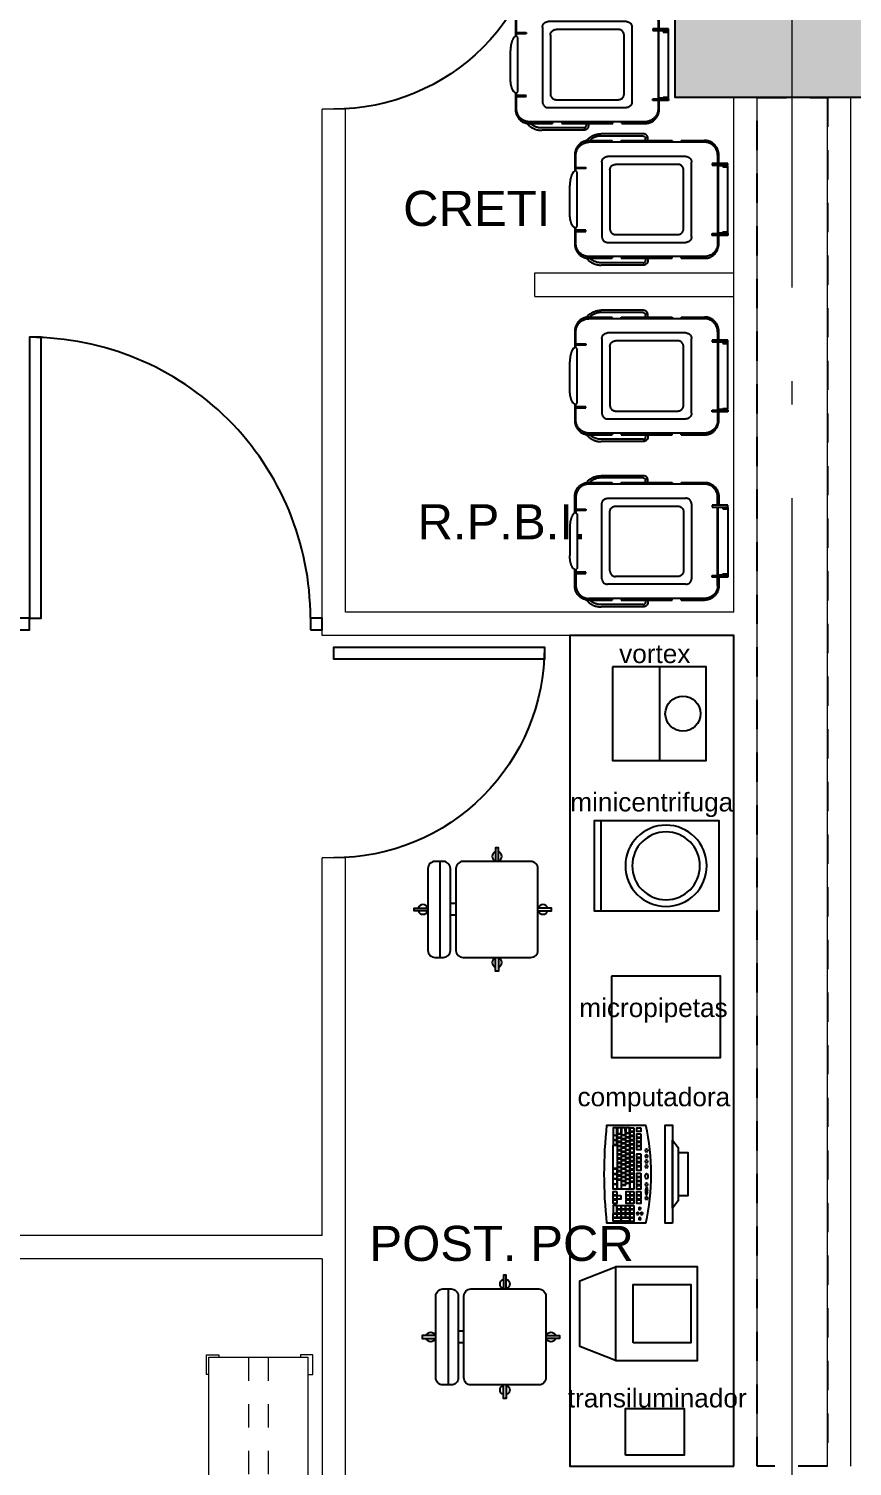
# Model space of a CAD drawing. Header units: metres. Extents: x -22 to 564, y 0 to 143.
# Drawn here: x 309.03 to 312.54, y 34.53 to 40.67 of the extents above; entities that cross this region are included whole.
import ezdxf

# ---------------------------------------------------------------- set-up
doc = ezdxf.new("R2010")
doc.units = ezdxf.units.M
for name, pattern in [('EJES630', [6.3, 5.5, -0.4, 0, -0.4]), ('XREF 3N NEURO-ONCOLOGIA$0$HIDDEN2', [0.1875, 0.125, -0.0625]), ('XREF 3N NEURO-ONCOLOGIA$0$PDF_IMPORT', [1, 0.8, -0.2])]:
    doc.linetypes.add(name, pattern=pattern)
doc.layers.add('EJES', color=11, linetype='EJES630', lineweight=0)
doc.layers.add('XREF 3N NEURO-ONCOLOGIA$0$MUROS DE TABLAROCA', color=150, linetype='Continuous', lineweight=13)
for name, color, linetype in [('TEXTO', 7, 'Continuous'), ('XREF 3N NEURO-ONCOLOGIA$0$-CG-M-WALL', 7, 'Continuous'), ('XREF 3N NEURO-ONCOLOGIA$0$CANCELES', 1, 'Continuous'), ('XREF 3N NEURO-ONCOLOGIA$0$COLUMNAS', 6, 'Continuous'), ('XREF 3N NEURO-ONCOLOGIA$0$CONTRAVENTEOS', 6, 'XREF 3N NEURO-ONCOLOGIA$0$HIDDEN2'), ('XREF 3N NEURO-ONCOLOGIA$0$MOBILIARIO', 161, 'Continuous'), ('XREF 3N NEURO-ONCOLOGIA$0$MOBILIARIO FIJO', 40, 'Continuous'), ('XREF 3N NEURO-ONCOLOGIA$0$PUERTAS', 253, 'Continuous'), ('XREF 3N NEURO-ONCOLOGIA$0$TEXTO', 7, 'Continuous')]:
    doc.layers.add(name, color=color, linetype=linetype)
doc.styles.add('100 SUBTITULOS 30', font='arial.ttf', dxfattribs={"height": 0.3})
doc.styles.add('XREF 3N NEURO-ONCOLOGIA$0$100 SUBTITULOS 30', font='arial.ttf', dxfattribs={"height": 0.3})

# ---------------------------------------------------------------- blocks, each defined once
blk = doc.blocks.new('XREF 3N NEURO-ONCOLOGIA$0$C-1')
at = {"layer": 'XREF 3N NEURO-ONCOLOGIA$0$-CG-M-WALL', "true_color": 0x636466}
h = blk.add_hatch(color=251, dxfattribs=at)
h.dxf.hatch_style = 1
h.paths.add_polyline_path([(-0.5, -0.5), (-0.5, 0.5), (0.5, 0.5), (0.5, -0.5)])
blk.add_lwpolyline([(-0.5, -0.5), (-0.5, 0.5), (0.5, 0.5), (0.5, -0.5)], close=True)
blk = doc.blocks.new('XREF 3N NEURO-ONCOLOGIA$0$XR-02$0$XR-05$0$CARRO RPBI')
blk.add_wipeout([(-0.466852, 0.086741), (-0.468884, 0.08509), (-0.47244, 0.082042), (-0.474472, 0.078486), (-0.47498, 0.076962), (-0.475996, 0.075946), (-0.47752, 0.071374), (-0.478536, 0.067818), (-0.479806, 0.063246), (-0.480314, 0.061214), (-0.480568, 0.058166), (-0.481076, 0.056134), (-0.48133, 0.053086), (-0.481584, 0.05207), (-0.481584, 0.047498), (-0.482092, 0.045466), (-0.481838, -0.046482), (-0.481584, -0.050038), (-0.480822, -0.05715), (-0.479044, -0.065786), (-0.47752, -0.071374), (-0.47625, -0.075184), (-0.473964, -0.079502), (-0.471424, -0.082804), (-0.468122, -0.085598), (-0.466846, -0.086363), (-0.466852, -0.139954), (-0.465582, -0.146304), (-0.464566, -0.150622), (-0.463804, -0.1524), (-0.462788, -0.155194), (-0.459994, -0.159766), (-0.45686, -0.16417), (-0.45312, -0.16791), (-0.450342, -0.170434), (-0.448818, -0.171704), (-0.446024, -0.173482), (-0.443484, -0.175006), (-0.440436, -0.17653), (-0.436372, -0.177546), (-0.433324, -0.178816), (-0.4318, -0.17907), (-0.430276, -0.180086), (-0.428752, -0.182118), (-0.427736, -0.183134), (-0.42672, -0.184404), (-0.42545, -0.185674), (-0.423672, -0.187198), (-0.421132, -0.18923), (-0.419608, -0.189738), (-0.417576, -0.191262), (-0.416306, -0.192278), (-0.41402, -0.193294), (-0.411988, -0.194564), (-0.408432, -0.195834), (-0.406908, -0.19685), (-0.405384, -0.197358), (-0.40386, -0.197866), (-0.402336, -0.198374), (-0.401574, -0.198374), (-0.399288, -0.198882), (-0.397256, -0.19939), (-0.395732, -0.19939), (-0.394208, -0.199898), (-0.391922, -0.200152), (-0.39116, -0.200406), (-0.258064, -0.200406), (-0.251206, -0.198628), (-0.24892, -0.197104), (-0.24638, -0.19431), (-0.244602, -0.1905), (-0.244094, -0.18796), (-0.24384, -0.183134), (-0.24384, -0.179578), (-0.169672, -0.179578), (-0.169672, -0.176022), (-0.174752, -0.176022), (-0.174752, -0.174498), (-0.13716, -0.174498), (-0.13716, -0.176022), (-0.14224, -0.176022), (-0.14224, -0.179578), (-0.069088, -0.179578), (-0.066548, -0.179578), (-0.064516, -0.17907), (-0.061468, -0.178816), (-0.059436, -0.178054), (-0.055372, -0.176784), (-0.05334, -0.176022), (-0.049784, -0.17399), (-0.046228, -0.171704), (-0.042926, -0.169164), (-0.039116, -0.165354), (-0.037592, -0.16383), (-0.036068, -0.161544), (-0.034036, -0.15875), (-0.032512, -0.15621), (-0.03175, -0.154178), (-0.031496, -0.153162), (-0.03048, -0.151638), (-0.028702, -0.144018), (-0.02794, -0.14097), (-0.02794, -0.109474), (0, -0.109474), (0, 0.109982), (-0.02794, 0.109982), (-0.028194, 0.141986), (-0.029718, 0.148336), (-0.030988, 0.152146), (-0.032004, 0.155194), (-0.034036, 0.15875), (-0.035297, 0.160957), (-0.038354, 0.164846), (-0.039552, 0.16637), (-0.042164, 0.168402), (-0.04445, 0.170688), (-0.046228, 0.171958), (-0.048768, 0.173482), (-0.052324, 0.175514), (-0.054356, 0.17653), (-0.057404, 0.177546), (-0.059436, 0.178308), (-0.062484, 0.17907), (-0.06458, 0.178816), (-0.066548, 0.179578), (-0.14224, 0.179578), (-0.14224, 0.17653), (-0.13716, 0.17653), (-0.13716, 0.174498), (-0.174752, 0.174498), (-0.174752, 0.17653), (-0.169672, 0.17653), (-0.169672, 0.179578), (-0.24384, 0.179578), (-0.24384, 0.18669), (-0.244602, 0.1905), (-0.24638, 0.19431), (-0.247904, 0.196342), (-0.249936, 0.197866), (-0.252476, 0.19939), (-0.255016, 0.200406), (-0.39116, 0.200406), (-0.393446, 0.199898), (-0.39497, 0.199898), (-0.396494, 0.199644), (-0.40005, 0.198882), (-0.403098, 0.19812), (-0.40767, 0.196596), (-0.409956, 0.195326), (-0.412496, 0.19431), (-0.41402, 0.193294), (-0.415544, 0.192786), (-0.418846, 0.1905), (-0.420659, 0.189545), (-0.421971, 0.188391), (-0.42291, 0.187706), (-0.42418, 0.18669), (-0.42508, 0.185921), (-0.426212, 0.185166), (-0.427736, 0.183134), (-0.42926, 0.18161), (-0.430276, 0.180086), (-0.4318, 0.17907), (-0.432308, 0.17907), (-0.436372, 0.178054), (-0.438404, 0.177038), (-0.440436, 0.17653), (-0.443484, 0.175006), (-0.445262, 0.17399), (-0.44704, 0.172974), (-0.448818, 0.171958), (-0.44958, 0.17145), (-0.453893, 0.167137), (-0.455676, 0.165862), (-0.458216, 0.162306), (-0.459232, 0.160782), (-0.460756, 0.15875), (-0.461772, 0.157226), (-0.463042, 0.154178), (-0.463296, 0.153162), (-0.46482, 0.149606), (-0.465328, 0.147066), (-0.466344, 0.143002), (-0.466852, 0.14097)]).dxf.layer = 'XREF 3N NEURO-ONCOLOGIA$0$MOBILIARIO'
at = {"layer": 'XREF 3N NEURO-ONCOLOGIA$0$MOBILIARIO'}
for points in [[(-0.466852, 0.136398), (-0.466852, 0.138938), (-0.466852, 0.14097), (-0.466344, 0.143002), (-0.465836, 0.145034), (-0.465328, 0.147066), (-0.46482, 0.149606), (-0.464312, 0.15113), (-0.463296, 0.153162), (-0.462788, 0.155194), (-0.461772, 0.157226), (-0.460756, 0.15875), (-0.459232, 0.160782), (-0.458216, 0.162306), (-0.4572, 0.16383), (-0.455676, 0.165862), (-0.454152, 0.166878), (-0.452628, 0.168402), (-0.451104, 0.169926), (-0.44958, 0.17145), (-0.448056, 0.172466), (-0.446024, 0.173482), (-0.4445, 0.174498), (-0.442468, 0.175514), (-0.440436, 0.17653), (-0.438404, 0.177038), (-0.436372, 0.178054), (-0.43434, 0.178562), (-0.432308, 0.17907), (-0.430276, 0.17907), (-0.428244, 0.179578), (-0.425704, 0.179578), (-0.423672, 0.179578)], [(-0.4318, 0.17907), (-0.430276, 0.180086), (-0.42926, 0.18161), (-0.428244, 0.182626), (-0.427228, 0.183642), (-0.426212, 0.185166), (-0.424688, 0.186182), (-0.423672, 0.187198), (-0.422148, 0.188214), (-0.421132, 0.18923), (-0.419608, 0.190246), (-0.418084, 0.190754), (-0.417068, 0.19177), (-0.415544, 0.192786), (-0.41402, 0.193294), (-0.412496, 0.19431), (-0.41148, 0.194818), (-0.409956, 0.195326), (-0.408432, 0.196342), (-0.406908, 0.19685), (-0.405384, 0.197358), (-0.40386, 0.197866), (-0.402336, 0.198374), (-0.400812, 0.198882), (-0.399288, 0.198882), (-0.397256, 0.19939), (-0.395732, 0.199898), (-0.394208, 0.199898), (-0.392684, 0.199898), (-0.39116, 0.200406), (-0.389128, 0.200406), (-0.387604, 0.200406), (-0.38608, 0.200406)], [(-0.423672, 0.179578), (-0.35306, 0.179578)], [(-0.38608, 0.193294), (-0.38862, 0.193294), (-0.39116, 0.193294), (-0.393192, 0.192786), (-0.395732, 0.192786), (-0.398272, 0.192278), (-0.400304, 0.191262), (-0.402844, 0.190754), (-0.404876, 0.189738), (-0.407416, 0.18923), (-0.409448, 0.188214), (-0.41148, 0.18669), (-0.413512, 0.185674), (-0.415544, 0.18415), (-0.417576, 0.183134), (-0.419608, 0.18161), (-0.421132, 0.179578)], [(-0.258064, 0.200406), (-0.38608, 0.200406)], [(-0.258064, 0.193294), (-0.38608, 0.193294)], [(-0.35814, 0.179578), (-0.35814, 0.174498)], [(-0.35814, 0.17653), (-0.35306, 0.17653)], [(-0.35306, 0.17653), (-0.35306, 0.179578)], [(-0.32512, 0.179578), (-0.169672, 0.179578)], [(-0.32512, 0.17653), (-0.32512, 0.179578)], [(-0.32004, 0.17653), (-0.32512, 0.17653)], [(-0.32004, 0.179578), (-0.32004, 0.174498)], [(-0.24384, 0.18669), (-0.244348, 0.18923), (-0.244856, 0.19177), (-0.24638, 0.19431), (-0.247904, 0.196342), (-0.249936, 0.197866), (-0.252476, 0.19939), (-0.255016, 0.200406), (-0.258064, 0.200406)], [(-0.258064, 0.193294), (-0.25654, 0.193294), (-0.255016, 0.192786), (-0.252984, 0.19177), (-0.25146, 0.18923), (-0.250952, 0.188214), (-0.250952, 0.18669)], [(-0.250952, 0.179578), (-0.250952, 0.18669)], [(-0.24384, 0.179578), (-0.24384, 0.18669)], [(-0.174752, 0.179578), (-0.174752, 0.174498)], [(-0.174752, 0.17653), (-0.169672, 0.17653)], [(-0.169672, 0.179578), (-0.169672, 0.17653)], [(-0.14224, 0.179578), (-0.07112, 0.179578)], [(-0.14224, 0.179578), (-0.14224, 0.17653)], [(-0.14224, 0.17653), (-0.13716, 0.17653)], [(-0.13716, 0.179578), (-0.13716, 0.174498)], [(-0.07112, 0.179578), (-0.069088, 0.179578), (-0.066548, 0.179578), (-0.064516, 0.17907), (-0.062484, 0.17907), (-0.060452, 0.178562), (-0.05842, 0.178054), (-0.056388, 0.177038), (-0.054356, 0.17653), (-0.052324, 0.175514), (-0.0508, 0.174498), (-0.048768, 0.173482), (-0.047244, 0.172466), (-0.045212, 0.17145), (-0.043688, 0.169926), (-0.042164, 0.168402), (-0.04064, 0.166878), (-0.039116, 0.165862), (-0.037592, 0.16383), (-0.036576, 0.162306), (-0.03556, 0.160782), (-0.034036, 0.15875), (-0.03302, 0.157226), (-0.032004, 0.155194), (-0.031496, 0.153162), (-0.03048, 0.15113), (-0.029972, 0.149606), (-0.029464, 0.147066), (-0.028956, 0.145034), (-0.028448, 0.143002), (-0.02794, 0.14097), (-0.02794, 0.138938), (-0.02794, 0.136398)], [(-0.466852, 0.086614), (-0.466852, 0.136398)], [(-0.423672, 0.174498), (-0.425704, 0.174498), (-0.427736, 0.174498), (-0.429768, 0.17399), (-0.4318, 0.173482), (-0.433832, 0.173482), (-0.435356, 0.172466), (-0.437388, 0.171958), (-0.43942, 0.17145), (-0.440944, 0.170434), (-0.442468, 0.169926), (-0.4445, 0.16891), (-0.446024, 0.167894), (-0.447548, 0.16637), (-0.449072, 0.165354), (-0.450596, 0.164338), (-0.451612, 0.162814), (-0.453136, 0.16129), (-0.454152, 0.160274), (-0.455676, 0.15875), (-0.456692, 0.157226), (-0.457708, 0.155194), (-0.458724, 0.15367), (-0.45974, 0.152146), (-0.460248, 0.150114), (-0.460756, 0.14859), (-0.461772, 0.146558), (-0.46228, 0.144526), (-0.462788, 0.143002), (-0.462788, 0.14097), (-0.463296, 0.138938), (-0.463296, 0.136906), (-0.463296, 0.134874)], [(-0.463296, 0.134874), (-0.463296, 0.087122)], [(-0.07112, 0.174498), (-0.423672, 0.174498)], [(-0.031496, 0.134874), (-0.031496, 0.136906), (-0.031496, 0.138938), (-0.032004, 0.14097), (-0.032004, 0.143002), (-0.032512, 0.144526), (-0.03302, 0.146558), (-0.034036, 0.14859), (-0.034544, 0.150114), (-0.03556, 0.152146), (-0.036068, 0.15367), (-0.037084, 0.155194), (-0.0381, 0.157226), (-0.039116, 0.15875), (-0.04064, 0.160274), (-0.041656, 0.16129), (-0.04318, 0.162814), (-0.044196, 0.164338), (-0.04572, 0.165354), (-0.047244, 0.16637), (-0.048768, 0.167894), (-0.050292, 0.16891), (-0.052324, 0.169926), (-0.053848, 0.170434), (-0.05588, 0.17145), (-0.057404, 0.171958), (-0.059436, 0.172466), (-0.06096, 0.173482), (-0.062992, 0.173482), (-0.065024, 0.17399), (-0.067056, 0.174498), (-0.069088, 0.174498), (-0.07112, 0.174498)], [(-0.031496, 0.109982), (-0.031496, 0.134874)], [(-0.02794, 0.136398), (-0.02794, 0.109982)], [(-0.463296, 0.09779), (-0.433324, 0.09779)], [(-0.433324, 0.094234), (-0.463296, 0.094234)], [(-0.433324, 0.09779), (-0.433324, 0.094234)], [(-0.384048, 0.114046), (-0.384048, 0.116078), (-0.38354, 0.117602), (-0.383032, 0.119126), (-0.382524, 0.12065), (-0.382016, 0.122174), (-0.381, 0.123698), (-0.379984, 0.125222), (-0.378968, 0.126238), (-0.377444, 0.127254), (-0.376428, 0.12827), (-0.374904, 0.129286), (-0.37338, 0.129794), (-0.371856, 0.13081), (-0.370332, 0.13081), (-0.3683, 0.131318), (-0.366776, 0.131318), (-0.128016, 0.131318)], [(-0.384048, -0.114046), (-0.384048, 0.114046)], [(-0.359664, 0.09017), (-0.359664, 0.091694), (-0.359156, 0.093726), (-0.359156, 0.09525), (-0.35814, 0.096774), (-0.357632, 0.098298), (-0.356616, 0.099822), (-0.3556, 0.100838), (-0.354584, 0.102362), (-0.353568, 0.103378), (-0.352044, 0.104394), (-0.35052, 0.104902), (-0.348996, 0.105918), (-0.347472, 0.106426), (-0.345948, 0.106934), (-0.344424, 0.106934), (-0.342392, 0.107442)], [(-0.359664, -0.09017), (-0.359664, 0.09017)], [(-0.342392, 0.107442), (-0.1524, 0.107442)], [(-0.1524, 0.107442), (-0.150876, 0.106934), (-0.148844, 0.106934), (-0.14732, 0.106426), (-0.145796, 0.105918), (-0.144272, 0.104902), (-0.142748, 0.104394), (-0.141224, 0.103378), (-0.140208, 0.102362), (-0.139192, 0.100838), (-0.138176, 0.099822), (-0.13716, 0.098298), (-0.136652, 0.096774), (-0.136144, 0.09525), (-0.135636, 0.093726), (-0.135128, 0.091694), (-0.135128, 0.09017), (-0.135128, -0.09017)], [(-0.110744, 0.114046), (-0.111252, 0.116078), (-0.111252, 0.117602), (-0.11176, 0.119126), (-0.112268, 0.12065), (-0.113284, 0.122174), (-0.113792, 0.123698), (-0.114808, 0.125222), (-0.115824, 0.126238), (-0.117348, 0.127254), (-0.118364, 0.12827), (-0.119888, 0.129286), (-0.121412, 0.129794), (-0.122936, 0.13081), (-0.12446, 0.13081), (-0.126492, 0.131318), (-0.128016, 0.131318)], [(-0.110744, 0.114046), (-0.110744, -0.114046)], [(0, 0.109982), (-0.047752, 0.109982)], [(-0.047752, 0.109982), (-0.047752, 0.104394)], [(-0.047752, 0.104394), (0, 0.104394)], [(-0.031496, -0.104394), (-0.031496, 0.104394)], [(-0.015748, 0.10287), (-0.029972, 0.10287)], [(-0.029972, -0.10287), (-0.029972, 0.10287)], [(-0.02794, 0.104394), (-0.02794, 0.10287)], [(-0.015748, 0.104394), (-0.015748, 0.099314)], [(-0.015748, 0.099314), (-0.003048, 0.099314)], [(-0.003048, 0.099314), (-0.003048, 0.104394)], [(0, 0.10287), (-0.003048, 0.10287)], [(0, 0.104394), (0, 0.109982)], [(0, 0.10287), (0, -0.10287)], [(-0.463296, 0.087122), (-0.465328, 0.087122), (-0.46736, 0.086614), (-0.468884, 0.08509), (-0.470408, 0.083566), (-0.47244, 0.082042), (-0.473964, 0.079502), (-0.474472, 0.078486), (-0.47498, 0.076962), (-0.475996, 0.075946), (-0.476504, 0.074422), (-0.477012, 0.072898), (-0.47752, 0.071374), (-0.478028, 0.069342), (-0.478536, 0.067818), (-0.479044, 0.065786), (-0.479552, 0.064262), (-0.48006, 0.06223), (-0.480568, 0.060198), (-0.480568, 0.058166), (-0.481076, 0.056134), (-0.481076, 0.054102), (-0.481584, 0.05207), (-0.481584, 0.050038), (-0.481584, 0.047498), (-0.482092, 0.045466), (-0.482092, 0.043434)], [(-0.463296, 0.087122), (-0.460248, 0.084074)], [(-0.460248, 0.084074), (-0.45974, 0.083058)], [(-0.45974, 0.083058), (-0.45974, -0.083058)], [(-0.482092, 0.043434), (-0.482092, -0.042926)], [(-0.463296, -0.087122), (-0.465328, -0.087122), (-0.46736, -0.086106), (-0.468884, -0.08509), (-0.470408, -0.083566), (-0.47244, -0.082042), (-0.473964, -0.079502), (-0.474472, -0.078486), (-0.47498, -0.076962), (-0.475996, -0.075946), (-0.476504, -0.074422), (-0.477012, -0.072898), (-0.47752, -0.071374), (-0.478028, -0.069342), (-0.478536, -0.067818), (-0.479044, -0.065786), (-0.479552, -0.064262), (-0.48006, -0.06223), (-0.480568, -0.060198), (-0.480568, -0.058166), (-0.481076, -0.056134), (-0.481076, -0.054102), (-0.481584, -0.05207), (-0.481584, -0.050038), (-0.481584, -0.047498), (-0.482092, -0.045466), (-0.482092, -0.042926)], [(-0.466852, -0.136398), (-0.466852, -0.086614)], [(-0.463296, -0.087122), (-0.460248, -0.084074)], [(-0.463296, -0.087122), (-0.463296, -0.134874)], [(-0.45974, -0.083058), (-0.460248, -0.084074)], [(-0.433324, -0.094234), (-0.463296, -0.094234)], [(-0.463296, -0.09779), (-0.433324, -0.09779)], [(-0.433324, -0.09779), (-0.433324, -0.094234)], [(-0.384048, -0.114046), (-0.384048, -0.116078), (-0.38354, -0.117602), (-0.383032, -0.119126), (-0.382524, -0.12065), (-0.382016, -0.122174), (-0.381, -0.123698), (-0.379984, -0.125222), (-0.378968, -0.126238), (-0.377444, -0.127254), (-0.376428, -0.12827), (-0.374904, -0.129286), (-0.37338, -0.129794), (-0.371856, -0.130302), (-0.370332, -0.13081), (-0.3683, -0.131318), (-0.366776, -0.131318)], [(-0.128016, -0.131318), (-0.366776, -0.131318)], [(-0.359664, -0.09017), (-0.359664, -0.091694), (-0.359156, -0.093218), (-0.359156, -0.09525), (-0.35814, -0.096774), (-0.357632, -0.098298), (-0.356616, -0.099314), (-0.3556, -0.100838), (-0.354584, -0.102362), (-0.353568, -0.103378), (-0.352044, -0.104394), (-0.35052, -0.104902), (-0.348996, -0.105918), (-0.347472, -0.106426), (-0.345948, -0.106934), (-0.344424, -0.106934), (-0.342392, -0.106934)], [(-0.135128, -0.09017), (-0.135128, -0.091694), (-0.135636, -0.093218), (-0.136144, -0.09525), (-0.136652, -0.096774), (-0.13716, -0.098298), (-0.138176, -0.099314), (-0.139192, -0.100838), (-0.140208, -0.102362), (-0.141224, -0.103378), (-0.142748, -0.104394), (-0.144272, -0.104902), (-0.145796, -0.105918), (-0.14732, -0.106426), (-0.148844, -0.106934), (-0.150876, -0.106934), (-0.1524, -0.106934), (-0.342392, -0.106934)], [(-0.128016, -0.131318), (-0.126492, -0.131318), (-0.12446, -0.13081), (-0.122936, -0.130302), (-0.121412, -0.129794), (-0.119888, -0.129286), (-0.118364, -0.12827), (-0.117348, -0.127254), (-0.115824, -0.126238), (-0.114808, -0.125222), (-0.113792, -0.123698), (-0.113284, -0.122174), (-0.112268, -0.12065), (-0.11176, -0.119126), (-0.111252, -0.117602), (-0.111252, -0.116078), (-0.110744, -0.114046)], [(-0.047752, -0.104394), (0, -0.104394)], [(-0.047752, -0.109474), (-0.047752, -0.104394)], [(0, -0.109474), (-0.047752, -0.109474)], [(-0.031496, -0.134874), (-0.031496, -0.109474)], [(-0.015748, -0.10287), (-0.029972, -0.10287)], [(-0.02794, -0.10287), (-0.02794, -0.104394)], [(-0.02794, -0.104394), (-0.02794, -0.10287)], [(-0.02794, -0.109474), (-0.02794, -0.136398)], [(-0.015748, -0.099314), (-0.003048, -0.099314)], [(-0.015748, -0.104394), (-0.015748, -0.099314)], [(-0.003048, -0.099314), (-0.003048, -0.104394)], [(0, -0.10287), (-0.003048, -0.10287)], [(0, -0.104394), (0, -0.109474)], [(-0.423672, -0.179578), (-0.425704, -0.179578), (-0.428244, -0.179578), (-0.430276, -0.17907), (-0.432308, -0.17907), (-0.43434, -0.178562), (-0.436372, -0.177546), (-0.438404, -0.177038), (-0.440436, -0.17653), (-0.442468, -0.175514), (-0.4445, -0.174498), (-0.446024, -0.173482), (-0.448056, -0.172466), (-0.44958, -0.170942), (-0.451104, -0.169926), (-0.452628, -0.168402), (-0.454152, -0.166878), (-0.455676, -0.165354), (-0.4572, -0.16383), (-0.458216, -0.162306), (-0.459232, -0.160782), (-0.460756, -0.15875), (-0.461772, -0.157226), (-0.462788, -0.155194), (-0.463296, -0.153162), (-0.464312, -0.151638), (-0.46482, -0.149606), (-0.465328, -0.147574), (-0.465836, -0.145034), (-0.466344, -0.143002), (-0.466852, -0.14097), (-0.466852, -0.138938), (-0.466852, -0.136398)], [(-0.463296, -0.134874), (-0.463296, -0.136906), (-0.463296, -0.138938), (-0.462788, -0.14097), (-0.462788, -0.143002), (-0.46228, -0.144526), (-0.461772, -0.146558), (-0.460756, -0.14859), (-0.460248, -0.150114), (-0.45974, -0.152146), (-0.458724, -0.15367), (-0.457708, -0.155194), (-0.456692, -0.157226), (-0.455676, -0.15875), (-0.454152, -0.160274), (-0.453136, -0.16129), (-0.451612, -0.162814), (-0.450596, -0.164338), (-0.449072, -0.165354), (-0.447548, -0.166878), (-0.446024, -0.167894), (-0.4445, -0.16891), (-0.442468, -0.169926), (-0.440944, -0.170434), (-0.43942, -0.17145), (-0.437388, -0.171958), (-0.435356, -0.172974), (-0.433832, -0.173482), (-0.4318, -0.17399), (-0.429768, -0.17399), (-0.427736, -0.174498), (-0.425704, -0.174498), (-0.423672, -0.174498)], [(-0.07112, -0.174498), (-0.423672, -0.174498)], [(-0.35814, -0.179578), (-0.35814, -0.174498)], [(-0.32004, -0.179578), (-0.32004, -0.174498)], [(-0.174752, -0.179578), (-0.174752, -0.174498)], [(-0.13716, -0.179578), (-0.13716, -0.174498)], [(-0.031496, -0.134874), (-0.031496, -0.136906), (-0.031496, -0.138938), (-0.032004, -0.14097), (-0.032004, -0.143002), (-0.032512, -0.144526), (-0.03302, -0.146558), (-0.034036, -0.14859), (-0.034544, -0.150114), (-0.03556, -0.152146), (-0.036068, -0.15367), (-0.037084, -0.155194), (-0.0381, -0.157226), (-0.039116, -0.15875), (-0.04064, -0.160274), (-0.041656, -0.16129), (-0.04318, -0.162814), (-0.044196, -0.164338), (-0.04572, -0.165354), (-0.047244, -0.166878), (-0.048768, -0.167894), (-0.050292, -0.16891), (-0.052324, -0.169926), (-0.053848, -0.170434), (-0.05588, -0.17145), (-0.057404, -0.171958), (-0.059436, -0.172974), (-0.06096, -0.173482), (-0.062992, -0.17399), (-0.065024, -0.17399), (-0.067056, -0.174498), (-0.069088, -0.174498), (-0.07112, -0.174498)], [(-0.02794, -0.136398), (-0.02794, -0.138938), (-0.02794, -0.14097), (-0.028448, -0.143002), (-0.028956, -0.145034), (-0.029464, -0.147574), (-0.029972, -0.149606), (-0.03048, -0.151638), (-0.031496, -0.153162), (-0.032004, -0.155194), (-0.03302, -0.157226), (-0.034036, -0.15875), (-0.03556, -0.160782), (-0.036576, -0.162306), (-0.037592, -0.16383), (-0.039116, -0.165354), (-0.04064, -0.166878), (-0.042164, -0.168402), (-0.043688, -0.169926), (-0.045212, -0.170942), (-0.047244, -0.172466), (-0.048768, -0.173482), (-0.0508, -0.174498), (-0.052324, -0.175514), (-0.054356, -0.17653), (-0.056388, -0.177038), (-0.05842, -0.177546), (-0.060452, -0.178562), (-0.062484, -0.17907), (-0.064516, -0.17907), (-0.066548, -0.179578), (-0.069088, -0.179578), (-0.07112, -0.179578)], [(-0.4318, -0.17907), (-0.430276, -0.180086), (-0.42926, -0.18161), (-0.428244, -0.182626), (-0.427228, -0.183642), (-0.426212, -0.185166), (-0.424688, -0.186182), (-0.423672, -0.187198), (-0.422148, -0.188214), (-0.421132, -0.18923), (-0.419608, -0.189738), (-0.418084, -0.190754), (-0.417068, -0.19177), (-0.415544, -0.192786), (-0.41402, -0.193294), (-0.412496, -0.19431), (-0.41148, -0.194818), (-0.409956, -0.195326), (-0.408432, -0.195834), (-0.406908, -0.19685), (-0.405384, -0.197358), (-0.40386, -0.197866), (-0.402336, -0.198374), (-0.400812, -0.198374), (-0.399288, -0.198882), (-0.397256, -0.19939), (-0.395732, -0.19939), (-0.394208, -0.199898), (-0.392684, -0.199898), (-0.39116, -0.200406), (-0.389128, -0.200406), (-0.387604, -0.200406), (-0.38608, -0.200406)], [(-0.423672, -0.179578), (-0.35306, -0.179578)], [(-0.38608, -0.193294), (-0.38862, -0.193294), (-0.39116, -0.193294), (-0.393192, -0.192786), (-0.395732, -0.192786), (-0.398272, -0.192278), (-0.400304, -0.191262), (-0.402844, -0.190754), (-0.404876, -0.189738), (-0.407416, -0.188722), (-0.409448, -0.187706), (-0.41148, -0.18669), (-0.413512, -0.185674), (-0.415544, -0.18415), (-0.417576, -0.182626), (-0.419608, -0.181102), (-0.421132, -0.179578)], [(-0.258064, -0.193294), (-0.38608, -0.193294)], [(-0.258064, -0.200406), (-0.38608, -0.200406)], [(-0.35814, -0.176022), (-0.35306, -0.176022)], [(-0.35306, -0.176022), (-0.35306, -0.179578)], [(-0.32004, -0.176022), (-0.32512, -0.176022)], [(-0.32512, -0.176022), (-0.32512, -0.179578)], [(-0.32512, -0.179578), (-0.169672, -0.179578)], [(-0.24384, -0.18669), (-0.244348, -0.18923), (-0.244856, -0.19177), (-0.24638, -0.19431), (-0.247904, -0.196342), (-0.249936, -0.197866), (-0.252476, -0.19939), (-0.255016, -0.199898), (-0.258064, -0.200406)], [(-0.258064, -0.193294), (-0.25654, -0.193294), (-0.255016, -0.192786), (-0.252984, -0.191262), (-0.25146, -0.18923), (-0.250952, -0.18669)], [(-0.250952, -0.179578), (-0.250952, -0.18669)], [(-0.24384, -0.179578), (-0.24384, -0.18669)], [(-0.174752, -0.176022), (-0.169672, -0.176022)], [(-0.169672, -0.179578), (-0.169672, -0.176022)], [(-0.14224, -0.179578), (-0.14224, -0.176022)], [(-0.14224, -0.176022), (-0.13716, -0.176022)], [(-0.14224, -0.179578), (-0.07112, -0.179578)]]:
    blk.add_lwpolyline(points, dxfattribs=at)
blk = doc.blocks.new('XREF 3N NEURO-ONCOLOGIA$0$XR-00$0$04 AQ 03$0$51144A1J')
at = {"layer": 'XREF 3N NEURO-ONCOLOGIA$0$MOBILIARIO'}
for p, q in [((-0.205, 0.5256), (0.205, 0.5256)), ((-0.025, 0.4585), (-0.025, 0.4824)), ((0.025, 0.4585), (0.025, 0.4824))]:
    blk.add_line(p, q, dxfattribs=at)
for points in [[(-0.0062, 0.5782), (-0.0062, 0.6367), (0.0062, 0.6367), (0.0062, 0.5782)], [(-0.205, 0.2773), (-0.2635, 0.2773), (-0.2635, 0.2897), (-0.205, 0.2897)], [(0.205, 0.2773), (0.2635, 0.2773), (0.2635, 0.2897), (0.205, 0.2897)], [(-0.0062, 0.1085), (-0.0062, 0.05), (0.0062, 0.05), (0.0062, 0.1085)]]:
    blk.add_lwpolyline(points, dxfattribs=at)
for points in [[(0.205, 0.5482, 0.414214), (0.175, 0.5782), (-0.175, 0.5782, 0.414214), (-0.205, 0.5482), (-0.205, 0.5124, 0.414214), (-0.175, 0.4824), (0.175, 0.4824, 0.414214), (0.205, 0.5124)], [(0.205, 0.4285, 0.414214), (0.175, 0.4585), (-0.175, 0.4585, 0.414214), (-0.205, 0.4285), (-0.205, 0.1385, 0.414214), (-0.175, 0.1085), (0.175, 0.1085, 0.414214), (0.205, 0.1385)]]:
    blk.add_lwpolyline(points, format="xyb", close=True, dxfattribs=at)
for centre, start, end in [((0, 0.5998), 107.37707, 252.62293), ((0, 0.5998), 287.37803, 72.62197), ((-0.2266, 0.2835), 17.37803, 162.62197), ((-0.2266, 0.2835), 197.37707, 342.62293), ((0.2266, 0.2835), 17.37803, 162.62197), ((0.2266, 0.2835), 197.37707, 342.62293), ((0, 0.0869), 107.37707, 252.62293), ((0, 0.0869), 287.37803, 72.62197)]:
    blk.add_arc(centre, 0.0207, start, end, dxfattribs=at)
blk = doc.blocks.new('XREF 3N NEURO-ONCOLOGIA$0$silla')
at = {"layer": 'XREF 3N NEURO-ONCOLOGIA$0$MOBILIARIO'}
for p, q in [((54.2588, 36.8035), (54.6688, 36.8035)), ((54.4388, 36.7364), (54.4388, 36.7603)), ((54.4888, 36.7364), (54.4888, 36.7603))]:
    blk.add_line(p, q, dxfattribs=at)
for points in [[(54.4576, 36.8561), (54.4576, 36.9147), (54.47, 36.9147), (54.47, 36.8561)], [(54.2588, 36.5552), (54.2003, 36.5552), (54.2003, 36.5676), (54.2588, 36.5676)], [(54.6688, 36.5552), (54.7274, 36.5552), (54.7274, 36.5676), (54.6688, 36.5676)], [(54.4576, 36.3864), (54.4576, 36.3279), (54.47, 36.3279), (54.47, 36.3864)]]:
    blk.add_lwpolyline(points, dxfattribs=at)
for points in [[(54.6688, 36.8261, 0.414214), (54.6388, 36.8561), (54.2888, 36.8561, 0.414214), (54.2588, 36.8261), (54.2588, 36.7903, 0.414214), (54.2888, 36.7603), (54.6388, 36.7603, 0.414214), (54.6688, 36.7903)], [(54.6688, 36.7064, 0.414214), (54.6388, 36.7364), (54.2888, 36.7364, 0.414214), (54.2588, 36.7064), (54.2588, 36.4164, 0.414214), (54.2888, 36.3864), (54.6388, 36.3864, 0.414214), (54.6688, 36.4164)]]:
    blk.add_lwpolyline(points, format="xyb", close=True, dxfattribs=at)
for centre, start, end in [((54.4638, 36.8777), 107.37707, 252.62293), ((54.4638, 36.8777), 287.37803, 72.62197), ((54.2372, 36.5614), 17.37803, 162.62197), ((54.6904, 36.5614), 17.37803, 162.62197), ((54.2372, 36.5614), 197.37707, 342.62293), ((54.6904, 36.5614), 197.37707, 342.62293), ((54.4638, 36.3648), 107.37707, 252.62293), ((54.4638, 36.3648), 287.37803, 72.62197)]:
    blk.add_arc(centre, 0.0207, start, end, dxfattribs=at)
blk = doc.blocks.new('XREF 3N NEURO-ONCOLOGIA$0$A-03 PLANTA BAJA$0$equipouroanalisis')
for points in [[(-0.4, -0.2), (0, -0.2), (0, 0.2), (-0.4, 0.2), (-0.4, 0.2), (-0.4, 0), (-0.4, -0.2)], [(-0.4, 0), (0, 0)]]:
    blk.add_lwpolyline(points)
blk.add_circle((-0.2, 0.1), 0.075)
blk = doc.blocks.new('XREF 3N NEURO-ONCOLOGIA$0$A$Cd25cff23')
at = {"extrusion": (-1.0057e-18, 2.37902e-20, -1), "zscale": -0.9999999999999999, "rotation": 90.00027025357498}
blk.add_blockref('XREF 3N NEURO-ONCOLOGIA$0$A-03 PLANTA BAJA$0$equipouroanalisis', (-0.118, 0.0547), dxfattribs=at)
blk = doc.blocks.new('XREF 3N NEURO-ONCOLOGIA$0$BORTEX')
blk.add_line((-0.192, -0.504), (0.192, -0.504))
blk.add_lwpolyline([(-0.192, 0), (0.192, 0), (0.192, -0.5338), (-0.192, -0.5338)], close=True)
for radius in [0.1738, 0.1448]:
    blk.add_circle((0, -0.2266), radius)
blk = doc.blocks.new('XREF 3N NEURO-ONCOLOGIA$0$TRANSILUMNADOR')
blk.add_lwpolyline([(-0.2, 0.35), (-0.1399, 0.5022), (0.1399, 0.5022), (0.2, 0.35)])
for points in [[(0.2, 0.35), (-0.2, 0.35), (-0.2, 0), (0.2, 0)], [(-0.1243, 0.2754), (0.1243, 0.2754), (0.1243, 0.0291), (-0.1243, 0.0291)]]:
    blk.add_lwpolyline(points, close=True)
blk = doc.blocks.new('XREF 3N NEURO-ONCOLOGIA$0$A$C4f4bff68')
for p, q in [((-0.1404, 0.1566), (-0.0216, 0.2754)), ((0.1834, 0.0807), (0.1765, 0.0738)), ((0.1847, 0.0793), (0.1778, 0.0725)), ((0.0866, 0.0195), (0.0996, 0.0324)), ((0.0988, 0.0073), (0.0866, 0.0195)), ((0.0936, 0.0384), (0.105, 0.0498)), ((0.0996, 0.0324), (0.0936, 0.0384)), ((0.1232, 0.0316), (0.0988, 0.0073)), ((0.105, 0.0498), (0.1232, 0.0316)), ((0.2754, -0.0216), (0.1566, -0.1404))]:
    blk.add_line(p, q)
at = {"elevation": 0}
for points in [[(0.3555, 0.0586), (0.3328, 0.036), (0.0358, 0.3329), (0.0585, 0.3556)], [(0.3043, 0.1431), (0.3103, 0.1038), (0.1038, 0.3103), (0.1431, 0.3043)]]:
    blk.add_lwpolyline(points, close=True, dxfattribs=at)
blk.add_lwpolyline([(0.2883, 0.1591), (0.3185, 0.1893), (0.1893, 0.3185), (0.1591, 0.2883)], dxfattribs=at)
for points in [[(-0.0294, 0.2513), (-0.0181, 0.24), (-0.0294, 0.2287), (-0.0407, 0.24), (-0.0294, 0.2513)], [(-0.0501, 0.2306), (-0.0388, 0.2193), (-0.0501, 0.208), (-0.0614, 0.2193), (-0.0501, 0.2306)], [(-0.0462, 0.201), (-0.0349, 0.1897), (-0.0462, 0.1784), (-0.0574, 0.1897), (-0.0462, 0.201)], [(-0.0375, 0.2179), (-0.0262, 0.2067), (-0.0375, 0.1954), (-0.0488, 0.2067), (-0.0375, 0.2179)], [(-0.0335, 0.1884), (-0.0222, 0.1771), (-0.0335, 0.1658), (-0.0448, 0.1771), (-0.0335, 0.1884)], [(-0.025, 0.2054), (-0.0137, 0.1941), (-0.025, 0.1828), (-0.0363, 0.1941), (-0.025, 0.2054)], [(-0.0119, 0.1923), (-0.0006, 0.181), (-0.0119, 0.1697), (-0.0231, 0.181), (-0.0119, 0.1923)], [(-0.0114, 0.2332), (-0.0001, 0.2219), (-0.0114, 0.2106), (-0.0227, 0.2219), (-0.0114, 0.2332)], [(0.0011, 0.2207), (0.0124, 0.2094), (0.0011, 0.1981), (-0.0101, 0.2094), (0.0011, 0.2207)], [(0.0143, 0.2076), (0.0256, 0.1963), (0.0143, 0.185), (0.003, 0.1963), (0.0143, 0.2076)], [(0.0263, 0.1955), (0.0376, 0.1842), (0.0263, 0.1729), (0.015, 0.1842), (0.0263, 0.1955)], [(-0.0706, 0.1742), (-0.0593, 0.1629), (-0.0706, 0.1516), (-0.0818, 0.1629), (-0.0706, 0.1742)], [(-0.058, 0.1616), (-0.0467, 0.1503), (-0.058, 0.139), (-0.0693, 0.1503), (-0.058, 0.1616)], [(-0.053, 0.1823), (-0.0418, 0.171), (-0.053, 0.1597), (-0.0643, 0.171), (-0.053, 0.1823)], [(-0.0453, 0.1489), (-0.034, 0.1377), (-0.0453, 0.1264), (-0.0566, 0.1377), (-0.0453, 0.1489)], [(-0.0404, 0.1696), (-0.0291, 0.1584), (-0.0404, 0.1471), (-0.0517, 0.1584), (-0.0404, 0.1696)], [(-0.0328, 0.1364), (-0.0215, 0.1251), (-0.0328, 0.1138), (-0.0441, 0.1251), (-0.0328, 0.1364)], [(-0.0279, 0.1571), (-0.0166, 0.1458), (-0.0279, 0.1345), (-0.0392, 0.1458), (-0.0279, 0.1571)], [(-0.021, 0.1758), (-0.0097, 0.1646), (-0.021, 0.1533), (-0.0323, 0.1646), (-0.021, 0.1758)], [(-0.0197, 0.1233), (-0.0084, 0.112), (-0.0197, 0.1007), (-0.031, 0.112), (-0.0197, 0.1233)], [(-0.0148, 0.144), (-0.0035, 0.1327), (-0.0148, 0.1214), (-0.0261, 0.1327), (-0.0148, 0.144)], [(-0.0079, 0.1627), (0.0034, 0.1514), (-0.0079, 0.1401), (-0.0192, 0.1514), (-0.0079, 0.1627)], [(-0.0027, 0.132), (0.0085, 0.1207), (-0.0027, 0.1094), (-0.014, 0.1207), (-0.0027, 0.132)], [(0.0002, 0.1803), (0.0115, 0.169), (0.0002, 0.1577), (-0.0111, 0.169), (0.0002, 0.1803)], [(0.0041, 0.1507), (0.0154, 0.1394), (0.0041, 0.1281), (-0.0071, 0.1394), (0.0041, 0.1507)], [(0.0131, 0.1673), (0.0244, 0.1561), (0.0131, 0.1448), (0.0018, 0.1561), (0.0131, 0.1673)], [(0.0171, 0.1378), (0.0284, 0.1265), (0.0171, 0.1152), (0.0058, 0.1265), (0.0171, 0.1378)], [(0.0261, 0.1543), (0.0374, 0.143), (0.0261, 0.1317), (0.0148, 0.143), (0.0261, 0.1543)], [(0.0301, 0.1248), (0.0414, 0.1135), (0.0301, 0.1022), (0.0188, 0.1135), (0.0301, 0.1248)], [(0.0387, 0.1417), (0.05, 0.1304), (0.0387, 0.1191), (0.0275, 0.1304), (0.0387, 0.1417)], [(0.0496, 0.1723), (0.0609, 0.161), (0.0496, 0.1497), (0.0383, 0.161), (0.0496, 0.1723)], [(0.0518, 0.1287), (0.0631, 0.1174), (0.0518, 0.1061), (0.0405, 0.1174), (0.0518, 0.1287)], [(0.0626, 0.1592), (0.0739, 0.1479), (0.0626, 0.1367), (0.0513, 0.1479), (0.0626, 0.1592)], [(0.0752, 0.1466), (0.0865, 0.1353), (0.0752, 0.124), (0.0639, 0.1353), (0.0752, 0.1466)], [(0.0882, 0.1336), (0.0995, 0.1223), (0.0882, 0.111), (0.0769, 0.1223), (0.0882, 0.1336)], [(-0.0077, 0.1113), (0.0036, 0.1), (-0.0077, 0.0887), (-0.019, 0.1), (-0.0077, 0.1113)], [(0.0053, 0.0984), (0.0165, 0.0871), (0.0053, 0.0758), (-0.006, 0.0871), (0.0053, 0.0984)], [(0.0102, 0.119), (0.0215, 0.1078), (0.0102, 0.0965), (-0.0011, 0.1078), (0.0102, 0.119)], [(0.0183, 0.0853), (0.0296, 0.074), (0.0183, 0.0628), (0.007, 0.074), (0.0183, 0.0853)], [(0.0232, 0.106), (0.0345, 0.0947), (0.0232, 0.0834), (0.0119, 0.0947), (0.0232, 0.106)], [(0.0309, 0.0727), (0.0422, 0.0614), (0.0309, 0.0501), (0.0196, 0.0614), (0.0309, 0.0727)], [(0.0358, 0.0934), (0.0471, 0.0821), (0.0358, 0.0708), (0.0245, 0.0821), (0.0358, 0.0934)], [(0.0427, 0.1121), (0.054, 0.1008), (0.0427, 0.0895), (0.0314, 0.1008), (0.0427, 0.1121)], [(0.0488, 0.0804), (0.0601, 0.0691), (0.0488, 0.0578), (0.0375, 0.0691), (0.0488, 0.0804)], [(0.0557, 0.0991), (0.067, 0.0878), (0.0557, 0.0765), (0.0444, 0.0878), (0.0557, 0.0991)], [(0.0614, 0.0679), (0.0727, 0.0566), (0.0614, 0.0453), (0.0501, 0.0566), (0.0614, 0.0679)], [(0.0643, 0.1162), (0.0756, 0.1049), (0.0643, 0.0936), (0.053, 0.1049), (0.0643, 0.1162)], [(0.0683, 0.0866), (0.0795, 0.0753), (0.0683, 0.064), (0.057, 0.0753), (0.0683, 0.0866)], [(0.0768, 0.1036), (0.0881, 0.0923), (0.0768, 0.0811), (0.0655, 0.0923), (0.0768, 0.1036)], [(0.0808, 0.0741), (0.0921, 0.0628), (0.0808, 0.0515), (0.0695, 0.0628), (0.0808, 0.0741)], [(0.0889, 0.0915), (0.1002, 0.0802), (0.0889, 0.0689), (0.0777, 0.0802), (0.0889, 0.0915)], [(0.0929, 0.0619), (0.1042, 0.0506), (0.0929, 0.0393), (0.0816, 0.0506), (0.0929, 0.0619)], [(0.1015, 0.079), (0.1128, 0.0677), (0.1015, 0.0564), (0.0902, 0.0677), (0.1015, 0.079)], [(0.1077, 0.1142), (0.119, 0.1029), (0.1077, 0.0916), (0.0964, 0.1029), (0.1077, 0.1142)], [(0.1197, 0.1021), (0.131, 0.0908), (0.1197, 0.0795), (0.1084, 0.0908), (0.1197, 0.1021)], [(0.1323, 0.0895), (0.1436, 0.0782), (0.1323, 0.0669), (0.121, 0.0782), (0.1323, 0.0895)], [(0.1448, 0.077), (0.1561, 0.0657), (0.1448, 0.0544), (0.1336, 0.0657), (0.1448, 0.077)], [(0.0439, 0.0597), (0.0552, 0.0484), (0.0439, 0.0371), (0.0326, 0.0484), (0.0439, 0.0597)], [(0.0564, 0.0472), (0.0677, 0.0359), (0.0564, 0.0246), (0.0452, 0.0359), (0.0564, 0.0472)], [(0.0739, 0.0553), (0.0852, 0.044), (0.0739, 0.0328), (0.0626, 0.044), (0.0739, 0.0553)], [(0.086, 0.0432), (0.0973, 0.0319), (0.086, 0.0206), (0.0747, 0.0319), (0.086, 0.0432)], [(0.1298, 0.026), (0.1411, 0.0147), (0.1298, 0.0034), (0.1185, 0.0147), (0.1298, 0.026)], [(0.1421, 0.0383), (0.1534, 0.027), (0.1421, 0.0158), (0.1308, 0.027), (0.1421, 0.0383)], [(0.1424, 0.0134), (0.1537, 0.0021), (0.1424, -0.0092), (0.1311, 0.0021), (0.1424, 0.0134)], [(0.1547, 0.0257), (0.166, 0.0144), (0.1547, 0.0031), (0.1434, 0.0144), (0.1547, 0.0257)], [(0.1554, 0.0004), (0.1667, -0.0109), (0.1554, -0.0222), (0.1441, -0.0109), (0.1554, 0.0004)], [(0.1628, 0.059), (0.1741, 0.0477), (0.1628, 0.0364), (0.1515, 0.0477), (0.1628, 0.059)], [(0.1678, 0.0127), (0.179, 0.0014), (0.1678, -0.0099), (0.1565, 0.0014), (0.1678, 0.0127)], [(0.1754, 0.0464), (0.1867, 0.0351), (0.1754, 0.0238), (0.1641, 0.0351), (0.1754, 0.0464)], [(0.1884, 0.0334), (0.1997, 0.0221), (0.1884, 0.0108), (0.1772, 0.0221), (0.1884, 0.0334)], [(0.0909, -0.0129), (0.1022, -0.0242), (0.0909, -0.0355), (0.0796, -0.0242), (0.0909, -0.0129)], [(0.1035, -0.0255), (0.1148, -0.0368), (0.1035, -0.0481), (0.0922, -0.0368), (0.1035, -0.0255)], [(0.1158, -0.0132), (0.1271, -0.0245), (0.1158, -0.0358), (0.1045, -0.0245), (0.1158, -0.0132)], [(0.1165, -0.0385), (0.1278, -0.0498), (0.1165, -0.0611), (0.1052, -0.0498), (0.1165, -0.0385)], [(0.1455, -0.0435), (0.1568, -0.0548), (0.1455, -0.0661), (0.1342, -0.0548), (0.1455, -0.0435)], [(0.1575, -0.0555), (0.1688, -0.0668), (0.1575, -0.0781), (0.1463, -0.0668), (0.1575, -0.0555)], [(0.1588, -0.0302), (0.1701, -0.0415), (0.1588, -0.0528), (0.1475, -0.0415), (0.1588, -0.0302)], [(0.1708, -0.0422), (0.1821, -0.0535), (0.1708, -0.0648), (0.1596, -0.0535), (0.1708, -0.0422)], [(0.1716, -0.0174), (0.1829, -0.0287), (0.1716, -0.04), (0.1603, -0.0287), (0.1716, -0.0174)], [(0.1836, -0.0294), (0.1949, -0.0407), (0.1836, -0.052), (0.1724, -0.0407), (0.1836, -0.0294)], [(0.184, -0.0553), (0.1952, -0.0666), (0.184, -0.0779), (0.1727, -0.0666), (0.184, -0.0553)], [(0.1844, -0.0046), (0.1957, -0.0159), (0.1844, -0.0271), (0.1731, -0.0159), (0.1844, -0.0046)], [(0.1965, -0.0166), (0.2077, -0.0279), (0.1965, -0.0392), (0.1852, -0.0279), (0.1965, -0.0166)], [(0.1968, -0.0425), (0.2081, -0.0538), (0.1968, -0.0651), (0.1855, -0.0538), (0.1968, -0.0425)], [(0.2096, -0.0297), (0.2209, -0.041), (0.2096, -0.0523), (0.1983, -0.041), (0.2096, -0.0297)], [(0.2216, -0.0417), (0.2329, -0.053), (0.2216, -0.0643), (0.2103, -0.053), (0.2216, -0.0417)], [(0.1583, -0.0809), (0.1696, -0.0922), (0.1583, -0.1035), (0.1471, -0.0922), (0.1583, -0.0809)], [(0.1707, -0.0686), (0.182, -0.0799), (0.1707, -0.0912), (0.1594, -0.0799), (0.1707, -0.0686)]]:
    blk.add_lwpolyline(points)
for points in [[(-0.0717, 0.1751), (-0.0886, 0.192), (-0.0998, 0.1809), (-0.0828, 0.164)], [(-0.0544, 0.1834), (-0.0759, 0.2048), (-0.0872, 0.1935), (-0.0657, 0.172)], [(-0.0478, 0.2023), (-0.0631, 0.2176), (-0.0744, 0.2063), (-0.0591, 0.191)], [(-0.0788, 0.1571), (-0.1012, 0.1795), (-0.1126, 0.1681), (-0.0902, 0.1457)], [(-0.0646, 0.1432), (-0.0773, 0.1559), (-0.0888, 0.1444), (-0.0761, 0.1317)], [(-0.0501, 0.1287), (-0.0628, 0.1414), (-0.0743, 0.1299), (-0.0616, 0.1171)], [(-0.0484, 0.1271), (0.0223, 0.0564), (0.0107, 0.0448), (-0.0599, 0.1155)], [(0.1138, 0.0667), (0.136, 0.0445), (0.1247, 0.0332), (0.1024, 0.0554)], [(0.0229, 0.0557), (0.0382, 0.0404), (0.0266, 0.0289), (0.0113, 0.0441)], [(0.0389, 0.0397), (0.0532, 0.0254), (0.0417, 0.0139), (0.0274, 0.0282)], [(0.0539, 0.0247), (0.0691, 0.0095), (0.0576, -0.002), (0.0424, 0.0132)], [(0.0687, 0.0348), (0.0975, 0.006), (0.0862, -0.0054), (0.0574, 0.0235)], [(0.07, 0.0086), (0.0851, -0.0065), (0.0736, -0.018), (0.0585, -0.0029)], [(0.1564, -0.0793), (0.1333, -0.0562), (0.122, -0.0675), (0.1451, -0.0906)], [(0.2084, -0.0548), (0.2188, -0.0652), (0.1948, -0.0892), (0.1844, -0.0788)], [(0.1827, -0.0804), (0.1934, -0.0911), (0.17, -0.1145), (0.1593, -0.1038)]]:
    blk.add_lwpolyline(points, close=True)
for centre, radius, start, end in [((-0.5594, -0.5594), 0.993, 32.7905, 57.20948), ((1.3702, 1.3702), 1.9378, 218.77862, 231.22137)]:
    blk.add_arc(centre, radius, start, end)
for centre, major_axis in [((0.0572, 0.1996), (0.00553, -0.00553)), ((0.0745, 0.1823), (0.00553, -0.00553)), ((0.0902, 0.1665), (0.00553, -0.00553)), ((0.1055, 0.1512), (0.00553, -0.00553)), ((0.1352, 0.1223), (0.0083, -0.0083)), ((0.1598, 0.097), (0.00553, -0.00553)), ((0.2012, 0.0556), (0.00553, -0.00553)), ((0.2124, 0.0039), (0.0047, -0.0047)), ((0.2333, -0.0053), (0.0047, -0.0047)), ((0.2212, -0.0175), (0.0047, -0.0047)), ((0.243, -0.0267), (0.0047, -0.0047))]:
    blk.add_ellipse(centre, major_axis=major_axis, ratio=0.470035)
for centre, start_param, end_param in [((0.1802, 0.077), 7.880054, 10.969502), ((0.1807, 0.0764), 4.762857, 7.803514)]:
    blk.add_ellipse(centre, major_axis=(0.0108, -0.0108), ratio=0.319888, start_param=start_param, end_param=end_param)
blk = doc.blocks.new('XREF 3N NEURO-ONCOLOGIA$0$A$Ce8e868ac')
at = {"layer": 'XREF 3N NEURO-ONCOLOGIA$0$MOBILIARIO', "lineweight": 0}
for points in [[(0.3289, 0.1603), (0.3078, 0.1603), (0.3077, 0.2449), (0.3607, 0.2449), (0.3607, 0.2343)], [(0.7522, 0.1603), (0.7628, 0.1603), (0.7628, 0.245), (0.7099, 0.245), (0.7099, 0.2344)], [(0.329, -0.57), (0.3079, -0.57), (0.3079, -0.6546), (0.3608, -0.6546), (0.3608, -0.644)], [(0.7523, -0.5699), (0.7629, -0.5699), (0.7629, -0.6546), (0.71, -0.6546), (0.71, -0.644)]]:
    blk.add_lwpolyline(points, dxfattribs=at)
blk.add_lwpolyline([(0.3289, 0.2343), (0.7522, 0.2344), (0.7523, -0.644), (0.329, -0.644)], close=True, dxfattribs=at)
at = {"layer": 'XREF 3N NEURO-ONCOLOGIA$0$MOBILIARIO', "linetype": 'XREF 3N NEURO-ONCOLOGIA$0$PDF_IMPORT', "lineweight": 0, "ltscale": 0.031748}
for points in [[(0.4984, -0.644), (0.4982, 0.2344)], [(0.583, -0.644), (0.5829, 0.2344)]]:
    blk.add_lwpolyline(points, dxfattribs=at)
blk = doc.blocks.new('XREF 3N NEURO-ONCOLOGIA')
at = {"layer": 'XREF 3N NEURO-ONCOLOGIA$0$CANCELES'}
blk.add_lwpolyline([(5.833, 28.2483), (5.833, 28.1983), (5.883, 28.1983), (5.883, 28.2483)], close=True, dxfattribs=at)
blk.add_lwpolyline([(5.883, 26.9983, 0.414214), (7.083, 28.1983), (5.883, 28.1983), (5.883, 28.1483), (7.083, 28.1483), (7.083, 28.1983)], format="xyb", dxfattribs=at)
at = {"layer": 'XREF 3N NEURO-ONCOLOGIA$0$CANCELES', "elevation": 0}
blk.add_lwpolyline([(5.833, 26.9983), (5.833, 26.9483), (5.883, 26.9483), (5.883, 26.9983)], close=True, dxfattribs=at)
at = {"layer": 'XREF 3N NEURO-ONCOLOGIA$0$CONTRAVENTEOS', "elevation": 0}
blk.add_lwpolyline([(2.258, 25.0901), (8.108, 25.0901), (8.108, 24.7901), (2.258, 24.7901)], close=True, dxfattribs=at)
at = {"layer": 'XREF 3N NEURO-ONCOLOGIA$0$MOBILIARIO'}
for points in [[(4.353, 25.7123), (4.0046, 25.7123), (4.0046, 25.2463), (4.353, 25.2463)], [(2.3054, 25.6526), (2.5054, 25.6526), (2.5054, 25.4026), (2.3054, 25.4026)]]:
    blk.add_lwpolyline(points, close=True, dxfattribs=at)
at = {"layer": 'XREF 3N NEURO-ONCOLOGIA$0$MOBILIARIO FIJO'}
blk.add_lwpolyline([(2.258, 25.1901), (5.808, 25.1901), (5.808, 25.8901), (2.258, 25.8901)], close=True, dxfattribs=at)
at = {"layer": 'XREF 3N NEURO-ONCOLOGIA$0$MUROS DE TABLAROCA'}
for p, q in [((3.1446, 26.9483), (3.1446, 31.3401)), ((3.2446, 26.9483), (3.2446, 31.3401)), ((3.1446, 26.9483), (1.358, 26.9483)), ((3.2446, 26.9483), (4.858, 26.9483)), ((4.858, 26.8483), (4.858, 26.9483)), ((5.808, 26.9483), (5.908, 26.9483)), ((5.808, 25.1901), (5.808, 26.9483)), ((5.808, 26.9483), (8.058, 26.9483)), ((8.058, 26.8483), (8.058, 26.9483)), ((1.358, 26.8483), (4.858, 26.8483)), ((5.908, 26.8483), (8.058, 26.8483)), ((7.258, 26.0401), (7.258, 25.1901)), ((7.258, 26.0401), (7.358, 26.0401)), ((7.358, 26.0401), (7.358, 25.1901)), ((2.258, 25.1901), (5.808, 25.1901)), ((5.908, 25.1901), (8.108, 25.1901)), ((2.258, 25.0901), (8.108, 25.0901)), ((2.258, 24.7901), (8.108, 24.7901)), ((2.258, 24.6901), (8.108, 24.6901))]:
    blk.add_line(p, q, dxfattribs=at)
at = {"layer": 'XREF 3N NEURO-ONCOLOGIA$0$PUERTAS', "elevation": 0}
for points in [[(5.758, 25.9983), (5.708, 25.9983), (5.708, 26.8983), (5.758, 26.8983), (5.758, 25.9983, -0.414214), (4.858, 26.8983)], [(8.958, 25.9983), (8.908, 25.9983), (8.908, 26.8983), (8.958, 26.8983), (8.958, 25.9983, -0.414214), (8.058, 26.8983)]]:
    blk.add_lwpolyline(points, format="xyb", dxfattribs=at)
at = {"layer": 'XREF 3N NEURO-ONCOLOGIA$0$COLUMNAS'}
blk.add_blockref('XREF 3N NEURO-ONCOLOGIA$0$C-1', (8.608, 24.9401, 0), dxfattribs=at)
at = {"layer": 'XREF 3N NEURO-ONCOLOGIA$0$MOBILIARIO'}
for name, p, rotation in [('XREF 3N NEURO-ONCOLOGIA$0$A$Ce8e868ac', (2.0794, 26.6799), 89.98352297605206), ('XREF 3N NEURO-ONCOLOGIA$0$A$C4f4bff68', (3.5063, 25.7445), 225.0000078874181)]:
    blk.add_blockref(name, p, dxfattribs=dict(at, rotation=rotation))
for name, p in [('XREF 3N NEURO-ONCOLOGIA$0$silla', (-49.8262, -10.3597)), ('XREF 3N NEURO-ONCOLOGIA$0$TRANSILUMNADOR', (2.9103, 25.3449))]:
    blk.add_blockref(name, p, dxfattribs=at)
at = {"layer": 'XREF 3N NEURO-ONCOLOGIA$0$MOBILIARIO', "xscale": -1.000021560058902, "yscale": 1.000021560058902, "zscale": 1.000021560058902}
blk.add_blockref('XREF 3N NEURO-ONCOLOGIA$0$XR-00$0$04 AQ 03$0$51144A1J', (2.8106, 25.8844), dxfattribs=at)
at = {"layer": 'XREF 3N NEURO-ONCOLOGIA$0$MOBILIARIO', "xscale": -1}
for name, p, rotation in [('XREF 3N NEURO-ONCOLOGIA$0$BORTEX', (4.8242, 25.2527), 180), ('XREF 3N NEURO-ONCOLOGIA$0$A$Cd25cff23', (5.329, 25.6255), 90)]:
    blk.add_blockref(name, p, dxfattribs=dict(at, rotation=rotation))
at = {"layer": 'XREF 3N NEURO-ONCOLOGIA$0$TEXTO', "char_height": 0.08, "width": 0.630823, "attachment_point": 1, "rotation": 270, "style": 'XREF 3N NEURO-ONCOLOGIA$0$100 SUBTITULOS 30'}
for s, insert in [('transiluminador', (2.5893, 25.8991, 0)), ('minicentrifuga', (5.1365, 25.8883, 0)), ('computadora', (3.8766, 25.8576, 0)), ('micropipetas', (4.2578, 25.8498, 0)), ('\\pxqc;vortex', (5.7707, 25.8429, 0))]:
    blk.add_mtext(s, dxfattribs=dict(at, insert=insert))
at = {"layer": 'XREF 3N NEURO-ONCOLOGIA$0$MOBILIARIO', "yscale": 1.400030184082459, "zscale": 1.400030184082459}
for p, xscale, rotation in [((8.2487, 25.4695), -1.400030184082459, 90.00026149579688), ((6.2111, 25.2155), 1.400030184082459, 269.9997385042032), ((6.9182, 25.2155), -1.400030184082459, 90.00026149579688)]:
    blk.add_blockref('XREF 3N NEURO-ONCOLOGIA$0$XR-02$0$XR-05$0$CARRO RPBI', p, dxfattribs=dict(at, xscale=xscale, rotation=rotation))
at = {"layer": 'XREF 3N NEURO-ONCOLOGIA$0$MUROS DE TABLAROCA'}
blk.add_line((5.908, 25.1901), (5.908, 26.8483), dxfattribs=at)
at = {"layer": 'XREF 3N NEURO-ONCOLOGIA$0$MOBILIARIO', "xscale": -1.400030184082459, "yscale": 1.400030184082459, "zscale": 1.400030184082459, "rotation": 90.00026149579688}
blk.add_blockref('XREF 3N NEURO-ONCOLOGIA$0$XR-02$0$XR-05$0$CARRO RPBI', (7.6722, 25.2155), dxfattribs=at)

msp = doc.modelspace()

# ---------------------------------------------------------------- block references
at = {"rotation": 90}
msp.add_blockref('XREF 3N NEURO-ONCOLOGIA', (337.2286, 32.2671), dxfattribs=at)

# ---------------------------------------------------------------- next in the draw order: linework, layer by layer
at = {"layer": 'EJES'}
msp.add_line((312.2885, 33.1628), (312.2886, 58.5478), dxfattribs=at)

# ---------------------------------------------------------------- next in the draw order: texts
at = {"layer": 'TEXTO', "char_height": 0.15, "attachment_point": 1, "style": '100 SUBTITULOS 30'}
for s, insert, width in [('\\pxqc;CRETI', (310.4459, 39.976), 0.989445), ('\\pxqc;R.P.B.I.', (310.5541, 38.6367), 0.989445), ('\\pxqc;POST. PCR', (309.9757, 35.5525, 0), 2.142519)]:
    msp.add_mtext(s, dxfattribs=dict(at, insert=insert, width=width))

doc.saveas('drawing.dxf')
